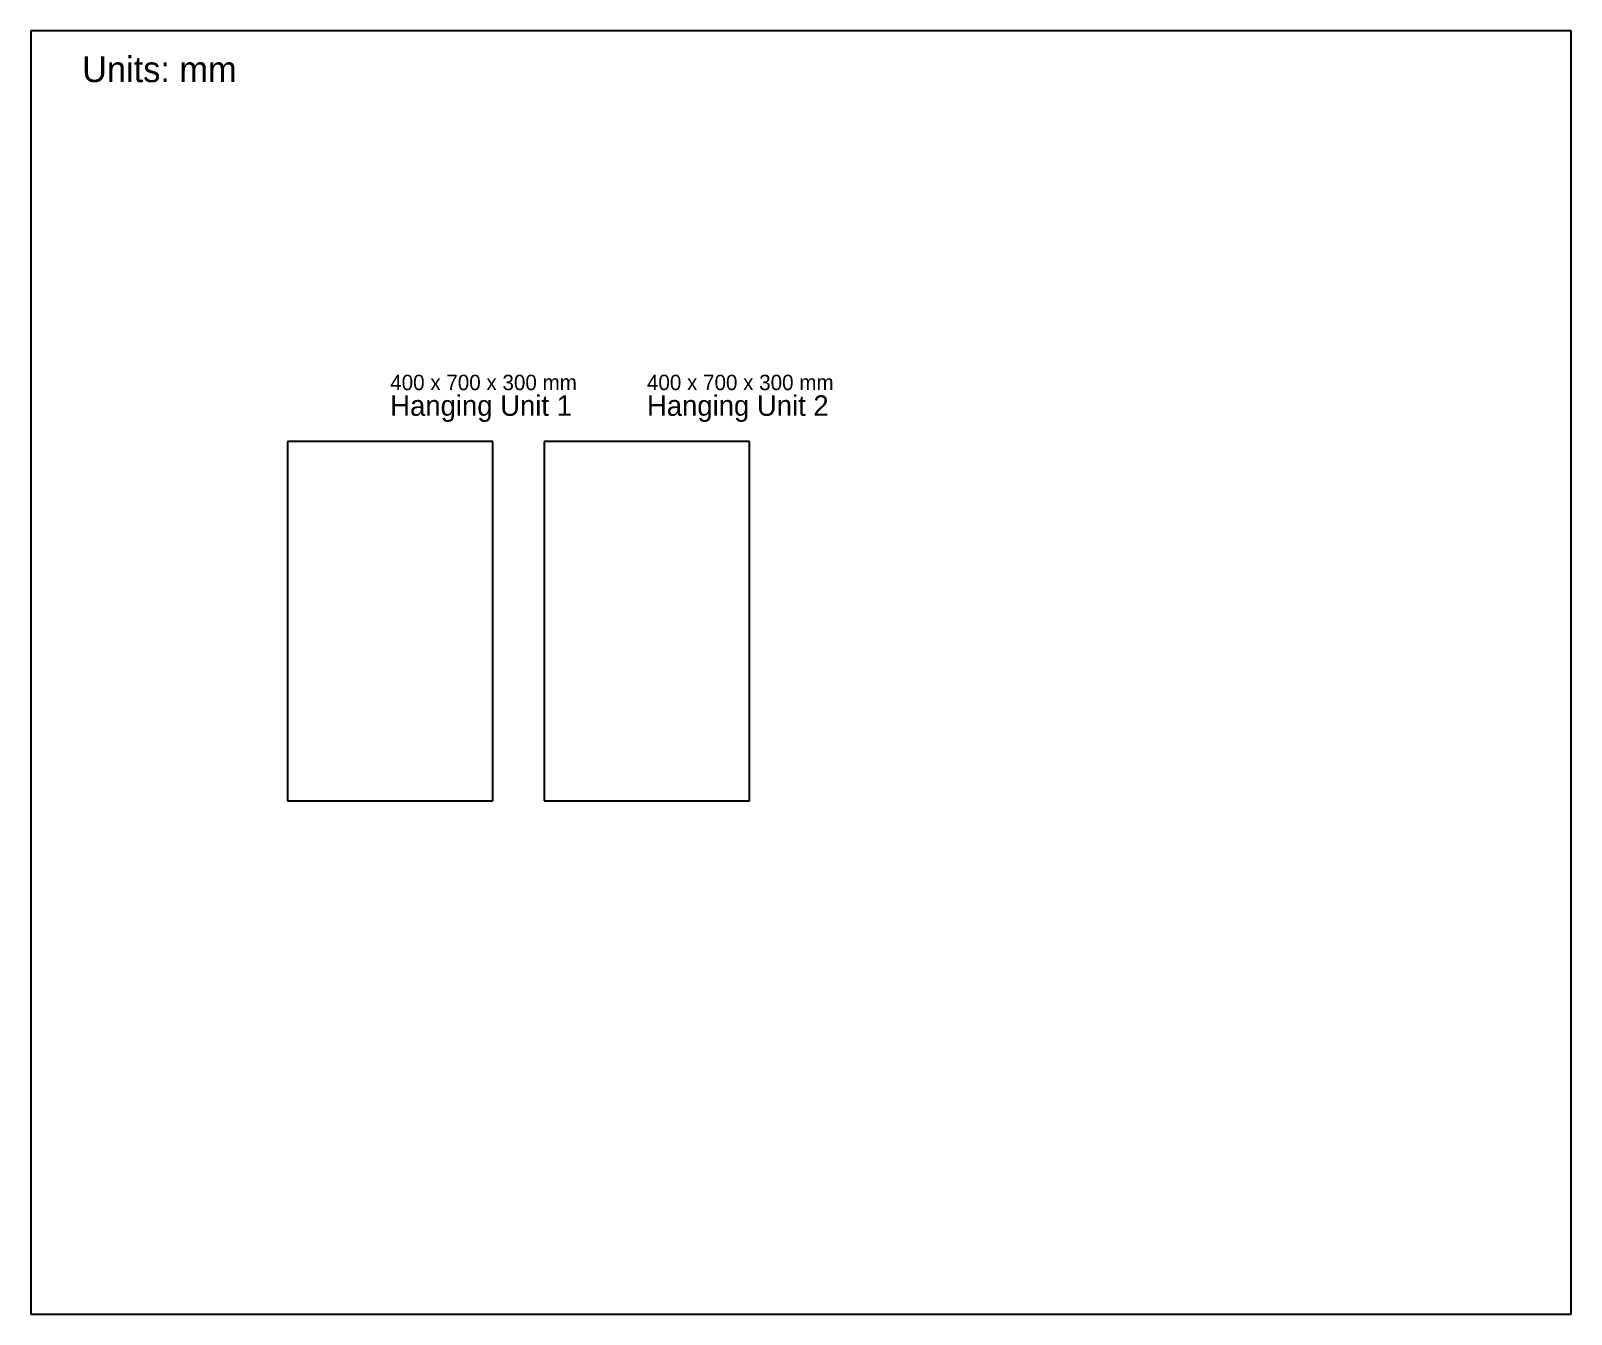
# Model space of a CAD drawing. Header units: millimetres. Extents: x 0 to 3000, y 0 to 2500.
import ezdxf

# ---------------------------------------------------------------- set-up
doc = ezdxf.new("R2010")
doc.units = ezdxf.units.MM
doc.layers.add('FURNITURE', color=1, linetype='CONTINUOUS')
doc.layers.add('LABELS', color=5, linetype='CONTINUOUS')

msp = doc.modelspace()

# ---------------------------------------------------------------- linework, layer by layer
at = {"layer": 'FURNITURE'}
for p, q in [((3000, 2500), (0, 2500)), ((0, 2500), (0, 0)), ((3000, 0), (3000, 2500)), ((900, 1700), (500, 1700)), ((500, 1700), (500, 1000)), ((900, 1000), (900, 1700)), ((1400, 1700), (1000, 1700)), ((1000, 1700), (1000, 1000)), ((1400, 1000), (1400, 1700)), ((500, 1000), (900, 1000)), ((1000, 1000), (1400, 1000)), ((0, 0), (3000, 0))]:
    msp.add_line(p, q, dxfattribs=at)

# ---------------------------------------------------------------- texts
at = {"layer": 'LABELS'}
for s, height, p in [('Units: mm', 50, (100, 2400)), ('400 x 700 x 300 mm', 30, (700, 1800)), ('400 x 700 x 300 mm', 30, (1200, 1800)), ('Hanging Unit 1', 40, (700, 1750)), ('Hanging Unit 2', 40, (1200, 1750))]:
    msp.add_text(s, height=height, dxfattribs=at).set_placement(p)

doc.saveas('drawing.dxf')
